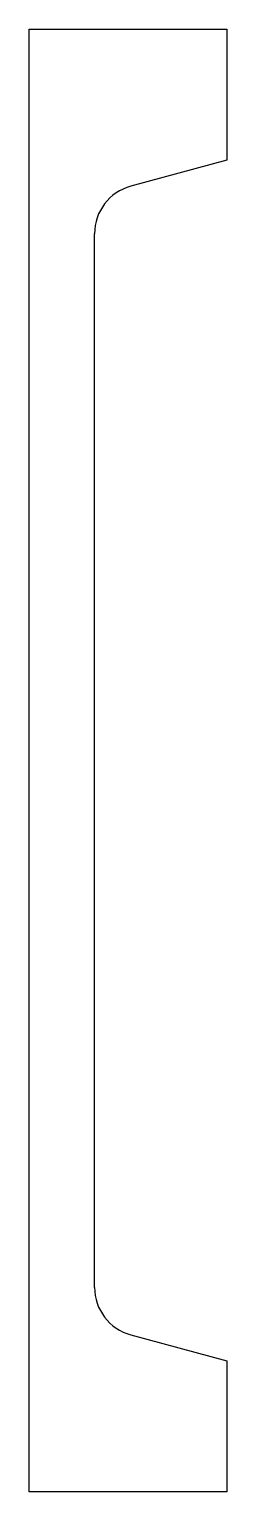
# Model space of a CAD drawing. Header units: millimetres. Extents: x -1131 to -1010, y -403 to 490.
import ezdxf

# ---------------------------------------------------------------- set-up
doc = ezdxf.new("R2010")
doc.units = ezdxf.units.MM

msp = doc.modelspace()

# ---------------------------------------------------------------- linework, layer by layer
for p, q in [((-1131.42, 489.93), (-1010.42, 489.93)), ((-1131.42, -402.91), (-1131.42, 489.93)), ((-1010.42, 489.93), (-1010.42, 409.93)), ((-1010.42, 409.93), (-1069.21, 394.1)), ((-1091.42, -278.12), (-1091.42, 365.13)), ((-1069.21, -307.09), (-1010.42, -322.91)), ((-1010.42, -322.91), (-1010.42, -402.91)), ((-1010.42, -402.91), (-1131.42, -402.91))]:
    msp.add_line(p, q)
for centre, start, end in [((-1061.42, 365.13), 105.06341, 180), ((-1061.42, -278.12), 180, 254.93659)]:
    msp.add_arc(centre, 30, start, end)

doc.saveas('drawing.dxf')
